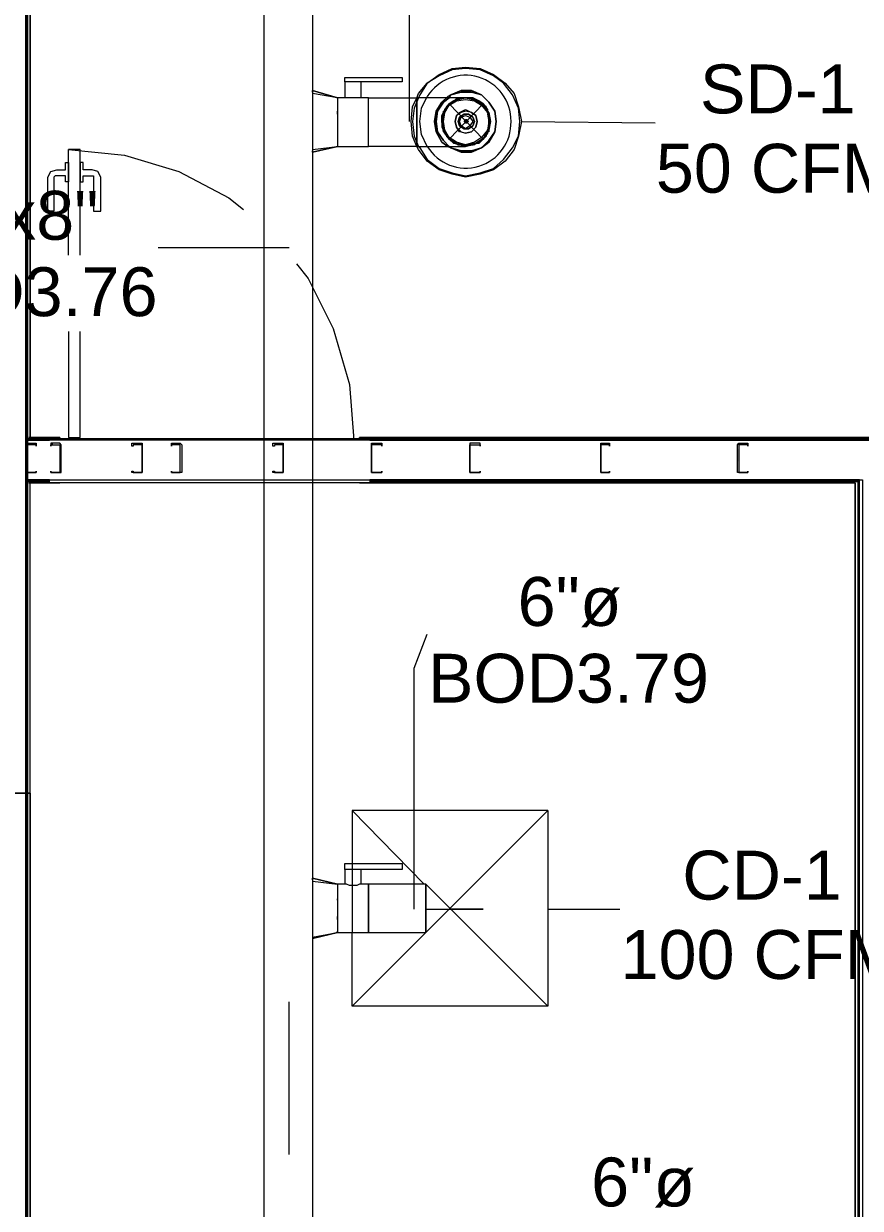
# Model space of a CAD drawing. Header units: metres. Extents: x 39 to 278, y -7 to 151.
# Drawn here: x 100.828 to 103.436, y 27.822 to 31.516 of the extents above; entities that cross this region are included whole.
import ezdxf

# ---------------------------------------------------------------- set-up
doc = ezdxf.new("R2010")
doc.units = ezdxf.units.M
doc.layers.add('HVAC - Ductos', color=5, linetype='Continuous', lineweight=50)
doc.layers.add('PDF_Geometry', color=7, linetype='Continuous', true_color=0xaaaaaa)
doc.layers.add('PDF_Solid Fills', color=7, linetype='Continuous', true_color=0xffffff)
doc.layers.add('PDF_Text', color=7, linetype='Continuous')
doc.styles.add('PDF Helvetica', font='')
doc.styles.get('PDF Helvetica').set_extended_font_data('Helvetica')

msp = doc.modelspace()

# ---------------------------------------------------------------- hatches: boundary and pattern name
at = {"layer": 'PDF_Solid Fills', "lineweight": 0, "transparency": 33554559}
h = msp.add_hatch(color=256, dxfattribs=at)
h.paths.add_polyline_path([(103.0577, 30.2079), (103.085, 30.2033), (103.085, 30.2079)])
h.paths.add_polyline_path([(103.0577, 30.1895), (103.0529, 30.1895), (103.0529, 30.1162)])

# ---------------------------------------------------------------- linework, layer by layer
at = {"layer": 'HVAC - Ductos', "lineweight": 0}
for points in [[(101.5772, 27.6183), (101.5772, 34.0166), (101.7285, 34.0166), (101.7285, 27.6183)], [(101.9026, 31.2849), (102.0539, 31.2849), (102.0585, 31.2987), (102.086, 31.3308), (102.1226, 31.3583), (102.1639, 31.3767), (102.2052, 31.3812), (102.2512, 31.3767), (102.2924, 31.3583), (102.3288, 31.3308), (102.3565, 31.2987), (102.37, 31.2575), (102.3794, 31.2116), (102.37, 31.1658), (102.3565, 31.1245), (102.3288, 31.0879), (102.2924, 31.0604), (102.2512, 31.0466), (102.2052, 31.0374), (102.1639, 31.0466), (102.1226, 31.0604), (102.086, 31.0879), (102.0585, 31.1245), (102.0539, 31.1337), (101.9026, 31.1337), (101.9026, 31.1383), (101.9026, 31.1474), (101.9026, 31.1566), (101.9026, 31.1749), (101.9026, 31.1933), (101.9026, 31.2116), (101.9026, 31.2299), (101.9026, 31.2483), (101.9026, 31.2666), (101.9026, 31.2758)], [(101.8797, 31.2849), (101.8797, 31.3354), (101.8751, 31.3354), (101.8705, 31.3354), (101.866, 31.3354), (101.8614, 31.3354), (101.8522, 31.3354), (101.8476, 31.3354), (101.8431, 31.3354), (101.8339, 31.3354), (101.8294, 31.3354), (101.8294, 31.2849), (101.8064, 31.2849), (101.8064, 31.2804), (101.8064, 31.2758), (101.8064, 31.2666), (101.8064, 31.2483), (101.8064, 31.2299), (101.8064, 31.2116), (101.8064, 31.1933), (101.8064, 31.1749), (101.8064, 31.1566), (101.8064, 31.1474), (101.8064, 31.1428), (101.8064, 31.1383), (101.8064, 31.1337), (101.9026, 31.1337), (101.9026, 31.1383), (101.9026, 31.1474), (101.9026, 31.1566), (101.9026, 31.1749), (101.9026, 31.1933), (101.9026, 31.2116), (101.9026, 31.2299), (101.9026, 31.2483), (101.9026, 31.2666), (101.9026, 31.2758), (101.9026, 31.2849)], [(102.0081, 31.3491), (102.0081, 31.3354), (101.8294, 31.3354), (101.8294, 31.3491)], [(102.3011, 31.2116), (102.2971, 31.1795), (102.2782, 31.1474), (102.2553, 31.1291), (102.2235, 31.1154), (102.1914, 31.1154), (102.1593, 31.1291), (102.1501, 31.1337), (102.1593, 31.1291), (102.1914, 31.1154), (102.2235, 31.1154), (102.2553, 31.1291), (102.2782, 31.1474), (102.2971, 31.1795), (102.3011, 31.2116), (102.2971, 31.2437), (102.2782, 31.2712), (102.2553, 31.2941), (102.2235, 31.3079), (102.1914, 31.3079), (102.1593, 31.2941), (102.1501, 31.2895), (102.1593, 31.2941), (102.1914, 31.3079), (102.2235, 31.3079), (102.2553, 31.2941), (102.2782, 31.2712), (102.2971, 31.2437)], [(102.3011, 31.2116), (102.2971, 31.2437), (102.2782, 31.2712), (102.2553, 31.2941), (102.2235, 31.3033), (102.1914, 31.3033), (102.1593, 31.2941), (102.1547, 31.2849), (102.1593, 31.2941), (102.1914, 31.3033), (102.2235, 31.3033), (102.2553, 31.2941), (102.2782, 31.2712), (102.2971, 31.2437), (102.3011, 31.2116), (102.2971, 31.1795), (102.2782, 31.152), (102.2553, 31.1291), (102.2235, 31.1199), (102.1914, 31.1199), (102.1593, 31.1291), (102.1547, 31.1337), (102.1593, 31.1291), (102.1914, 31.1199), (102.2235, 31.1199), (102.2553, 31.1291), (102.2782, 31.152), (102.2971, 31.1795)], [(102.1135, 31.2437), (102.1318, 31.2712), (102.1501, 31.2895), (102.1318, 31.2712), (102.1135, 31.2437), (102.1089, 31.2116), (102.1135, 31.1795), (102.1089, 31.2116)], [(102.1181, 31.2437), (102.1135, 31.2116), (102.1181, 31.1795), (102.1364, 31.152), (102.1547, 31.1337), (102.1364, 31.152), (102.1181, 31.1795), (102.1135, 31.2116), (102.1181, 31.2437), (102.1364, 31.2712), (102.1547, 31.2849), (102.1364, 31.2712)], [(102.141, 31.2391), (102.1547, 31.262), (102.1776, 31.2758), (102.2052, 31.2804), (102.233, 31.2758), (102.2553, 31.262), (102.2742, 31.2391), (102.2782, 31.2116), (102.2742, 31.1841), (102.2553, 31.1612), (102.233, 31.1474), (102.2052, 31.1383), (102.1776, 31.1474), (102.1547, 31.1612), (102.141, 31.1841), (102.1364, 31.2116)], [(101.8064, 31.2345), (101.8064, 31.2391), (101.8064, 31.2437), (101.8064, 31.2391)], [(102.141, 31.1749), (102.1547, 31.1566), (102.141, 31.1749), (102.1364, 31.1933), (102.1318, 31.2116), (102.1318, 31.2299), (102.141, 31.2483), (102.1364, 31.2299), (102.1318, 31.2116), (102.1364, 31.2391), (102.1318, 31.2116), (102.1318, 31.1933)], [(102.1776, 31.2299), (102.1731, 31.2116), (102.1776, 31.2299), (102.1868, 31.2391), (102.2052, 31.2483), (102.2235, 31.2391), (102.237, 31.2299), (102.2418, 31.2116), (102.237, 31.2299), (102.2235, 31.2391), (102.2052, 31.2437), (102.1914, 31.2391)], [(102.1868, 31.2254), (102.1822, 31.2116), (102.1868, 31.2254), (102.2006, 31.2345), (102.2143, 31.2345), (102.2281, 31.2254), (102.233, 31.2116), (102.2281, 31.2254), (102.2143, 31.2345), (102.2006, 31.2345)], [(102.1914, 31.2254), (102.2052, 31.2299), (102.2189, 31.2254), (102.2281, 31.2116), (102.2189, 31.1979), (102.2052, 31.1887), (102.1914, 31.1979), (102.1868, 31.2116)], [(102.237, 31.1933), (102.2418, 31.2116), (102.237, 31.1933), (102.2235, 31.1795), (102.2052, 31.1749), (102.1868, 31.1795), (102.1776, 31.1933), (102.1731, 31.2116), (102.1776, 31.1933), (102.1914, 31.1795), (102.2052, 31.1749), (102.2235, 31.1795)], [(102.2281, 31.1979), (102.233, 31.2116), (102.2281, 31.1979), (102.2143, 31.1887), (102.2006, 31.1887), (102.1868, 31.1979), (102.1822, 31.2116), (102.1868, 31.1979), (102.2006, 31.1887), (102.2143, 31.1887)], [(102.2052, 31.2162), (102.2006, 31.2116), (102.2052, 31.2162), (102.2098, 31.2162), (102.2143, 31.2116), (102.2098, 31.2071), (102.2052, 31.2071), (102.2006, 31.2116), (102.2052, 31.2071), (102.2098, 31.2071), (102.2098, 31.2116), (102.2098, 31.2162)], [(102.2829, 31.2116), (102.2782, 31.1841)], [(102.1318, 31.1474), (102.1135, 31.1795), (102.1318, 31.1474), (102.1501, 31.1337)], [(101.7285, 31.1154), (101.7285, 31.1199)], [(102.0081, 28.897), (102.0081, 28.8787), (101.8294, 28.8787), (101.8294, 28.897)], [(102.0814, 28.8329), (102.0814, 28.8283), (102.0814, 28.8237), (102.0814, 28.8099), (102.0814, 28.7962), (102.0814, 28.7779), (102.0814, 28.7549), (102.0814, 28.7366), (102.0814, 28.7183), (102.0814, 28.7045), (102.0814, 28.6907), (102.0814, 28.6816), (102.0814, 28.6907), (102.0814, 28.7045), (102.0814, 28.7183), (102.0814, 28.7366), (102.0814, 28.7549), (102.0814, 28.7779), (102.0814, 28.7962), (102.0814, 28.8099), (102.0814, 28.8237), (102.0814, 28.8283)], [(102.0814, 28.6816), (102.0814, 28.6862), (102.0814, 28.7045), (102.0814, 28.7274), (102.0814, 28.7549), (102.0814, 28.787), (102.0814, 28.8099), (102.0814, 28.8283), (102.0814, 28.8329), (102.0814, 28.8283), (102.0814, 28.8099), (102.0814, 28.787), (102.0814, 28.7549), (102.0814, 28.7274), (102.0814, 28.7045), (102.0814, 28.6862)], [(102.0814, 28.8329), (102.0814, 28.8283), (102.0814, 28.8099), (102.0814, 28.787), (102.0814, 28.7549), (102.0814, 28.7274), (102.0814, 28.7045), (102.0814, 28.6862), (102.0814, 28.6816), (102.0814, 28.6862), (102.0814, 28.7045), (102.0814, 28.7274), (102.0814, 28.7549), (102.0814, 28.787), (102.0814, 28.8099), (102.0814, 28.8283)], [(101.8064, 28.7825), (101.8064, 28.787)], [(101.8064, 28.7229), (101.8064, 28.7274), (101.8064, 28.732), (101.8064, 28.7274)]]:
    msp.add_lwpolyline(points, close=True, dxfattribs=at)
for points in [[(102.031, 31.2116), (102.031, 31.9404), (101.3939, 31.9404)], [(102.0585, 31.1337), (102.0631, 31.1291), (102.086, 31.0925), (102.1226, 31.0649), (102.1639, 31.0512), (102.2052, 31.042), (102.2512, 31.0512), (102.2924, 31.0649), (102.3241, 31.0925), (102.3518, 31.1291), (102.37, 31.1658), (102.3747, 31.2116), (102.37, 31.2529), (102.3518, 31.2941), (102.3241, 31.3308), (102.2924, 31.3537), (102.2512, 31.3721), (102.2052, 31.3767), (102.1639, 31.3721), (102.1226, 31.3537), (102.086, 31.3308), (102.0631, 31.2941), (102.0585, 31.2849)], [(101.7285, 31.3033), (101.7285, 31.3079), (101.8064, 31.2849), (101.7285, 31.3079), (101.7285, 31.3033), (101.7285, 31.2987), (101.7285, 31.2941), (101.7285, 31.2849)], [(101.8064, 31.2849), (101.7285, 31.2987)], [(101.7285, 31.2804), (101.7285, 31.2666), (101.7285, 31.2575), (101.7285, 31.2529), (101.7285, 31.2437), (101.7285, 31.2299), (101.7285, 31.2254), (101.7285, 31.2208), (101.7285, 31.1979), (101.7285, 31.1933), (101.7285, 31.1887), (101.7285, 31.1795), (101.7285, 31.1658), (101.7285, 31.1612), (101.7285, 31.1566), (101.7285, 31.1383)], [(101.8064, 31.2849), (101.8064, 31.2849)], [(101.8064, 31.2804), (101.8064, 31.2758)], [(101.8064, 31.2666), (101.8064, 31.262)], [(101.8797, 31.2849), (101.8751, 31.2849), (101.866, 31.2849), (101.8568, 31.2849), (101.8476, 31.2849), (101.8431, 31.2849), (101.8339, 31.2849), (101.8294, 31.2849)], [(102.0539, 31.1337), (102.0402, 31.1658), (102.0356, 31.2116), (102.0402, 31.2575), (102.0539, 31.2849)], [(102.0585, 31.2849), (102.0447, 31.2529), (102.0402, 31.2116), (102.0447, 31.1658), (102.0585, 31.1337)], [(102.2052, 31.2849), (102.2006, 31.2849), (102.1822, 31.2849), (102.1501, 31.2849), (102.1135, 31.2849), (102.0722, 31.2849), (102.0539, 31.2849), (102.0539, 31.2758), (102.0539, 31.2666), (102.0539, 31.2483), (102.0539, 31.2299), (102.0539, 31.2116), (102.0539, 31.1933), (102.0539, 31.1749), (102.0539, 31.1566), (102.0539, 31.1474), (102.0539, 31.1383), (102.0539, 31.1337), (102.0998, 31.1337), (102.1364, 31.1337), (102.1685, 31.1337), (102.1914, 31.1337), (102.2052, 31.1337)], [(102.0539, 31.1337), (102.0539, 31.1383), (102.0539, 31.1474), (102.0539, 31.1566), (102.0539, 31.1749), (102.0539, 31.1933), (102.0539, 31.2116), (102.0539, 31.2299), (102.0539, 31.2483), (102.0539, 31.2666), (102.0539, 31.2758), (102.0539, 31.2849)], [(102.086, 31.1337), (102.0676, 31.1704), (102.0631, 31.2116), (102.0676, 31.2529), (102.086, 31.2895)], [(102.1364, 31.1795), (102.1547, 31.1566), (102.1685, 31.1474), (102.1868, 31.1383), (102.2052, 31.1383), (102.2235, 31.1383), (102.2418, 31.1474), (102.26, 31.1566), (102.2694, 31.1749), (102.2782, 31.1933), (102.2782, 31.2116), (102.2782, 31.2299), (102.2694, 31.2483), (102.26, 31.262), (102.2418, 31.2758), (102.2235, 31.2804), (102.2052, 31.2849), (102.1868, 31.2804), (102.1685, 31.2758), (102.1547, 31.262), (102.141, 31.2483), (102.1547, 31.2666), (102.1364, 31.2391), (102.1364, 31.2437)], [(102.2782, 31.2391), (102.2829, 31.2116), (102.2782, 31.2299), (102.2742, 31.2483), (102.26, 31.2666), (102.2465, 31.2758), (102.2281, 31.2849), (102.2052, 31.2849), (102.2006, 31.2849), (102.1868, 31.2849), (102.1685, 31.2758), (102.1547, 31.2666), (102.1364, 31.2391)], [(102.141, 31.2437), (102.1547, 31.262), (102.1776, 31.2758)], [(102.233, 31.2804), (102.237, 31.2804), (102.2052, 31.2849), (102.1776, 31.2804), (102.1547, 31.2666), (102.1776, 31.2804), (102.2052, 31.2849), (102.233, 31.2804), (102.2052, 31.2849), (102.1822, 31.2804), (102.1776, 31.2804), (102.1731, 31.2804)], [(102.2006, 31.2849), (102.2052, 31.2849), (102.2281, 31.2849), (102.233, 31.2804), (102.237, 31.2804), (102.2465, 31.2758), (102.26, 31.2666), (102.2742, 31.2483), (102.2742, 31.2437), (102.2782, 31.2391), (102.2782, 31.2299), (102.2829, 31.2116), (102.2782, 31.1933), (102.2782, 31.1841), (102.2782, 31.1795), (102.2742, 31.1795)], [(102.2052, 31.2849), (102.2052, 31.2849)], [(102.233, 31.2804), (102.237, 31.2804)], [(102.237, 31.2758), (102.26, 31.262), (102.2742, 31.2437), (102.2782, 31.2391), (102.26, 31.2666), (102.237, 31.2804), (102.26, 31.2666)], [(102.26, 31.262), (102.2742, 31.2437)], [(102.2742, 31.1795), (102.2782, 31.1841), (102.26, 31.1566), (102.2742, 31.1795), (102.26, 31.1566), (102.237, 31.1428), (102.26, 31.1566), (102.237, 31.1428), (102.233, 31.1383), (102.2052, 31.1337), (102.1776, 31.1428), (102.1547, 31.1566), (102.1364, 31.1841), (102.1364, 31.1795), (102.1318, 31.2116), (102.1364, 31.1841), (102.1318, 31.2116), (102.1364, 31.2345)], [(102.1364, 31.2391), (102.1364, 31.2391)], [(102.2782, 31.2345), (102.2829, 31.2116), (102.2782, 31.1933), (102.2742, 31.1749), (102.26, 31.1566), (102.2465, 31.1474), (102.2281, 31.1383), (102.2052, 31.1337), (102.2006, 31.1337), (102.1868, 31.1383), (102.1685, 31.1428), (102.1547, 31.1566), (102.1776, 31.1428), (102.1547, 31.1566), (102.141, 31.1795)], [(102.2742, 31.2437), (102.2782, 31.2391)], [(102.2742, 31.2345), (102.2782, 31.2116), (102.2742, 31.1841)], [(101.8064, 31.2162), (101.8064, 31.2116), (101.8064, 31.2071)], [(101.8064, 31.1841), (101.8064, 31.1841)], [(101.8064, 31.1841), (101.8064, 31.1795), (101.8064, 31.1566)], [(102.2782, 31.1841), (102.2782, 31.1795), (102.2742, 31.1795), (102.2742, 31.1749), (102.26, 31.1566), (102.2465, 31.1428), (102.237, 31.1428), (102.233, 31.1383), (102.2281, 31.1383), (102.2052, 31.1337), (102.2006, 31.1337)], [(102.3794, 31.2116), (102.7965, 31.2071)], [(102.1364, 31.1795), (102.1364, 31.1795)], [(101.7285, 31.1337), (101.7285, 31.1245), (101.8064, 31.1337)], [(101.7285, 31.1154), (101.8064, 31.1337), (101.7285, 31.1154)], [(101.7285, 31.1199), (101.7285, 31.1154), (101.7285, 31.1199)], [(102.1822, 31.1383), (102.1776, 31.1428), (102.1731, 31.1428)], [(102.1776, 31.1428), (102.2052, 31.1337), (102.237, 31.1428)], [(102.233, 31.1428), (102.2052, 31.1383), (102.1822, 31.1428)], [(102.237, 31.1428), (102.233, 31.1383)], [(101.6552, 30.8175), (101.2472, 30.8175)], [(102.0447, 28.7549), (102.0447, 29.5066), (102.086, 29.612)], [(101.8522, 28.4524), (102.4618, 29.062), (102.4618, 28.4524), (101.8522, 28.4524), (101.8522, 28.6816)], [(102.4618, 29.062), (101.8522, 29.062), (101.8522, 28.897)], [(102.0768, 28.8329), (101.8522, 29.062)], [(101.8522, 28.897), (101.8522, 28.6816)], [(101.7285, 28.8466), (101.7285, 28.8512), (101.8064, 28.8329), (101.8064, 28.8283), (101.8064, 28.8237), (101.8064, 28.8099), (101.8064, 28.7962), (101.8064, 28.7779), (101.8064, 28.7549), (101.8064, 28.7366), (101.8064, 28.7183), (101.8064, 28.7045), (101.8064, 28.6907), (101.8064, 28.6862), (101.8064, 28.6816), (101.9026, 28.6816), (101.9026, 28.6907), (101.9026, 28.7045), (101.9026, 28.7183), (101.9026, 28.7366), (101.9026, 28.7549), (101.9026, 28.7779), (101.9026, 28.7962), (101.9026, 28.8099), (101.9026, 28.8237), (101.9026, 28.8283), (101.9026, 28.8329), (101.8797, 28.8329), (101.8797, 28.8787), (101.8751, 28.8787), (101.8705, 28.8787), (101.866, 28.8787), (101.8614, 28.8787), (101.8522, 28.8787), (101.8476, 28.8787), (101.8431, 28.8787), (101.8339, 28.8787), (101.8294, 28.8787), (101.8294, 28.8329), (101.8064, 28.8329), (101.8064, 28.8283), (101.8064, 28.8237)], [(101.7285, 28.842), (101.8064, 28.8329), (101.7285, 28.8512), (101.7285, 28.8466), (101.7285, 28.842), (101.7285, 28.8283), (101.7285, 28.8099), (101.7285, 28.8053), (101.7285, 28.8007), (101.7285, 28.7916), (101.7285, 28.7779), (101.7285, 28.7733), (101.7285, 28.7687), (101.7285, 28.7457), (101.7285, 28.7412), (101.7285, 28.7366), (101.7285, 28.7229), (101.7285, 28.7137), (101.7285, 28.7091)], [(101.8797, 28.8329), (101.8751, 28.8329), (101.866, 28.8283), (101.8568, 28.8283), (101.8476, 28.8283), (101.8431, 28.8283), (101.8339, 28.8329), (101.8294, 28.8329)], [(102.4618, 28.4524), (102.0814, 28.8329), (101.9026, 28.8329), (101.9026, 28.8283), (101.9026, 28.8237), (101.9026, 28.8099), (101.9026, 28.7962), (101.9026, 28.7779), (101.9026, 28.7549), (101.9026, 28.7366), (101.9026, 28.7183), (101.9026, 28.7045), (101.9026, 28.6907), (101.9026, 28.6816), (102.0814, 28.6816)], [(102.0814, 28.8329), (102.0768, 28.8329)], [(102.0814, 28.8329), (102.0814, 28.8329)], [(101.8064, 28.8099), (101.8064, 28.8099)], [(101.8064, 28.7595), (101.8064, 28.7549)], [(102.0814, 28.7549), (102.1501, 28.7549), (102.2006, 28.7549), (102.237, 28.7549), (102.2553, 28.7549), (102.2418, 28.7549), (102.2281, 28.7549), (102.2098, 28.7549), (102.1868, 28.7549), (102.1731, 28.7549), (102.1593, 28.7549), (102.1547, 28.7549)], [(102.26, 28.7549), (102.2553, 28.7549), (102.26, 28.7549)], [(102.4618, 28.7549), (102.6865, 28.7549)], [(101.8064, 28.7137), (101.8064, 28.7045)], [(101.7285, 28.7045), (101.7285, 28.6862)], [(101.7285, 28.6678), (101.8064, 28.6816), (101.8064, 28.6862)], [(101.7285, 28.6816), (101.7285, 28.6724), (101.7285, 28.6678), (101.7285, 28.6633)], [(101.7285, 28.6633), (101.8064, 28.6816), (101.7285, 28.6633)], [(102.0814, 28.6816), (102.0814, 28.6816)], [(101.7285, 28.6633), (101.7285, 28.6633)], [(101.7285, 28.6633), (101.7285, 28.6633)], [(101.6552, 27.9895), (101.6552, 28.2279), (101.6552, 28.4661)]]:
    msp.add_lwpolyline(points, dxfattribs=at)
msp.add_lwpolyline([(102.086, 31.1337, 0.771835), (102.347, 31.2116, 0.758749), (102.086, 31.2895)], format="xyb", dxfattribs=at)
at = {"layer": 'PDF_Geometry', "lineweight": 0}
for points in [[(103.5483, 30.2216), (101.9072, 30.2216), (101.9072, 30.217), (103.5483, 30.217), (100.8393, 30.217), (100.8393, 30.2079), (100.8393, 32.6874), (100.8393, 32.715), (100.8393, 32.6874), (100.8393, 30.2079)], [(100.8393, 32.1879), (100.8393, 30.217), (100.8393, 32.1879), (100.8393, 30.217), (100.8393, 32.1879), (100.8393, 30.217), (100.8393, 32.1879), (100.8393, 30.217), (100.8393, 32.1879)], [(100.9676, 30.7945), (100.9676, 31.1245), (101.1418, 31.1062), (101.3114, 31.0558), (101.4672, 30.9733), (101.513, 30.9366)], [(101.0043, 30.7945), (101.0043, 31.1245), (100.9676, 31.1245)], [(101.6781, 30.767), (101.7147, 30.7212), (101.7926, 30.5653), (101.8431, 30.3912), (101.8568, 30.217)], [(100.9676, 30.5562), (100.9676, 30.2262), (101.0043, 30.2262), (101.0043, 30.5562)], [(100.8439, 30.2262), (100.9402, 30.2262)], [(100.9402, 30.2262), (100.9402, 30.2262)], [(101.8751, 30.2262), (101.8751, 30.2262)], [(99.9043, 27.5311), (100.8348, 27.5311), (100.8393, 27.5311), (100.8393, 29.117), (100.8348, 29.117), (100.8348, 30.1162), (100.8348, 30.2033), (100.8348, 30.1162), (100.8348, 29.117), (100.8348, 27.5449), (100.821, 27.5449)], [(100.821, 24.9919), (100.821, 27.5311), (100.8348, 27.5311), (100.8348, 29.117), (100.8393, 29.117), (100.8439, 29.117), (100.8485, 29.117), (100.8439, 29.117), (100.8485, 29.117), (100.8439, 29.117), (100.8393, 29.117), (100.8393, 30.1162), (100.8393, 30.2033), (100.8393, 30.1162), (100.8393, 30.0933)], [(100.8348, 30.2033), (100.8348, 30.2033)], [(101.9072, 30.217), (100.908, 30.217), (100.8393, 30.217), (100.908, 30.217), (100.8393, 30.217), (100.908, 30.217), (100.908, 30.2216), (100.8393, 30.2216)], [(100.8393, 27.6549), (100.8393, 29.117), (100.8439, 29.117), (100.8393, 29.117), (100.8393, 30.1162), (100.8393, 30.2033)], [(100.8668, 30.1987), (100.8668, 30.1987)], [(101.9072, 30.2216), (100.908, 30.2216)], [(101.1968, 30.2033), (101.1968, 30.2033)], [(101.2885, 30.1987), (101.2885, 30.1987)], [(101.316, 30.2033), (101.316, 30.2033)], [(101.6368, 30.2033), (101.6368, 30.2033)], [(101.9072, 30.217), (103.5483, 30.217), (101.9072, 30.217)], [(101.9118, 30.2033), (101.9118, 30.2033)], [(101.9439, 30.1987), (101.9439, 30.1987)], [(102.6271, 30.2033), (102.6271, 30.2033)], [(102.6541, 30.1987), (102.6541, 30.1987)], [(103.0577, 30.2033), (103.0577, 30.2033)], [(103.0853, 30.1987), (103.0853, 30.1987)], [(100.8348, 30.1162), (100.8348, 30.1162)], [(100.8348, 30.1162), (100.8348, 30.1162)], [(100.8668, 30.1208), (100.8668, 30.1208)], [(101.1968, 30.1162), (101.1968, 30.1162)], [(101.1968, 30.1162), (101.1968, 30.1162)], [(101.2885, 30.1208), (101.2885, 30.1208)], [(101.316, 30.1162), (101.316, 30.1162)], [(101.6368, 30.1162), (101.6368, 30.1162)], [(101.6368, 30.1162), (101.6368, 30.1162)], [(101.9118, 30.1162), (101.9118, 30.1162)], [(101.9118, 30.1162), (101.9118, 30.1162)], [(101.9439, 30.1208), (101.9439, 30.1208)], [(102.6271, 30.1162), (102.6271, 30.1162)], [(102.6271, 30.1162), (102.6271, 30.1162)], [(102.6541, 30.1208), (102.6541, 30.1208)], [(103.0577, 30.1162), (103.0577, 30.1162)], [(103.0853, 30.1208), (103.0853, 30.1208)], [(100.821, 24.9919), (103.4288, 24.9919), (103.4288, 30.0933), (103.4288, 27.7053), (103.4288, 30.0933), (103.4288, 27.7053), (103.4288, 30.0887), (101.9072, 30.0887), (103.4288, 30.0887), (103.4288, 27.7053), (103.4288, 30.0933), (103.4288, 27.7053), (103.4288, 30.0933), (101.9072, 30.0933), (103.227, 30.0933)], [(100.908, 30.0933), (101.9072, 30.0933), (101.9072, 30.0841), (100.908, 30.0841), (100.908, 30.0933), (100.8393, 30.0933), (103.4288, 30.0933), (103.4288, 24.9919), (103.4335, 24.9919), (103.4335, 30.0933), (103.4288, 30.0933)], [(100.908, 30.0933), (100.8393, 30.0933), (100.908, 30.0933)], [(100.8393, 30.0933), (100.8393, 29.117), (100.8393, 30.0933)], [(100.8393, 30.0933), (100.8393, 29.117), (100.8393, 30.0933)], [(100.8393, 30.0887), (100.8393, 29.117), (100.8393, 30.0887)], [(100.8393, 30.0887), (100.8393, 29.117), (100.8393, 30.0887)], [(100.8439, 30.0841), (100.9402, 30.0841)], [(100.8485, 29.117), (100.8485, 30.0841)], [(100.8485, 29.117), (100.8485, 30.0841)], [(100.8485, 29.117), (100.8485, 30.0841)], [(100.8485, 29.117), (100.8485, 30.0841)], [(100.9402, 30.0841), (100.9402, 30.0841)], [(100.9402, 30.0841), (100.9402, 30.0841)], [(100.9402, 30.0841), (100.9402, 30.0841)], [(101.8751, 30.0841), (101.8751, 30.0841)], [(101.8751, 30.0841), (101.8751, 30.0841)], [(101.8751, 30.0841), (101.8751, 30.0841)], [(103.4201, 30.0841), (103.4201, 27.7053)], [(103.4201, 27.7053), (103.4201, 30.0841)], [(100.8393, 29.117), (99.8997, 29.117), (100.8393, 29.117)], [(100.821, 29.117), (100.8348, 29.117), (100.821, 29.117)], [(100.8393, 29.117), (100.8393, 27.5311), (100.8393, 29.117)], [(100.8393, 29.117), (100.8393, 27.5311), (100.8393, 29.117)], [(100.8393, 29.117), (100.8393, 27.5311), (100.8393, 29.117)], [(100.8393, 29.117), (100.8393, 27.5311), (100.8393, 29.117)], [(100.8485, 29.117), (100.8485, 29.117)], [(100.8485, 29.117), (100.8485, 29.117)], [(100.8485, 27.5311), (100.8485, 29.117)], [(100.8485, 27.5311), (100.8485, 29.117)]]:
    msp.add_lwpolyline(points, dxfattribs=at)
for points in [[(100.8348, 32.2017), (100.8348, 30.2079)], [(100.8485, 32.1787), (100.8485, 30.2262)], [(100.8485, 32.1787), (100.8485, 30.2262)], [(100.9264, 31.042), (100.9218, 31.0374), (100.9218, 30.9321), (100.9035, 30.9321), (100.9035, 31.0374), (100.9126, 31.0558), (100.931, 31.0604), (100.9585, 31.0604), (100.9585, 31.0833), (100.9676, 31.0833), (100.9676, 31.0237), (100.9585, 31.0237), (100.9585, 31.042), (100.931, 31.042)], [(101.0455, 31.042), (101.0455, 31.0374), (101.0455, 30.9321), (101.0685, 30.9321), (101.0685, 31.0374), (101.0593, 31.0558), (101.041, 31.0604), (101.0135, 31.0604), (101.0135, 31.0833), (101.0043, 31.0833), (101.0043, 31.0237), (101.0135, 31.0237), (101.0135, 31.042), (101.041, 31.042)], [(100.9402, 30.2262), (100.9402, 30.2216), (100.9402, 30.2262), (100.8439, 30.2262)], [(101.8751, 30.2216), (101.8751, 30.2262), (103.5388, 30.2262), (101.8751, 30.2262)], [(100.8348, 30.1162), (100.8348, 30.2033), (100.8348, 30.2079), (100.8668, 30.2079), (100.8668, 30.1987), (100.8668, 30.2033), (100.8348, 30.2033), (100.8348, 30.1162), (100.8668, 30.1162)], [(100.9126, 30.1162), (100.9402, 30.1162), (100.9447, 30.1162), (100.9447, 30.2033), (100.9402, 30.2079), (100.9126, 30.2079), (100.9126, 30.1987), (100.9126, 30.2033), (100.9402, 30.2033), (100.9402, 30.1162), (100.9126, 30.1162), (100.9126, 30.1208)], [(101.1968, 30.2079), (101.1968, 30.2033), (101.1968, 30.1162), (101.1647, 30.1162), (101.1647, 30.1208), (101.1693, 30.1208), (101.1693, 30.1162), (101.1968, 30.1162), (101.1968, 30.2033), (101.1693, 30.2033), (101.1693, 30.1987), (101.1647, 30.1987), (101.1647, 30.2079)], [(101.316, 30.2079), (101.3205, 30.2033), (101.3205, 30.1162), (101.316, 30.1162), (101.2885, 30.1162), (101.2885, 30.1208), (101.2885, 30.1162), (101.316, 30.1162), (101.316, 30.2033), (101.2885, 30.2033), (101.2885, 30.1987), (101.2885, 30.2079)], [(101.6368, 30.2079), (101.6368, 30.2033), (101.6368, 30.1162), (101.6047, 30.1162), (101.6047, 30.1208), (101.6093, 30.1208), (101.6093, 30.1162), (101.6368, 30.1162), (101.6368, 30.2033), (101.6093, 30.2033), (101.6093, 30.1987), (101.6047, 30.1987), (101.6047, 30.2079)], [(101.9118, 30.1162), (101.9118, 30.2033), (101.9118, 30.2079), (101.9439, 30.2079), (101.9439, 30.1987), (101.9439, 30.2033), (101.9118, 30.2033), (101.9118, 30.1162), (101.9439, 30.1162)], [(102.2512, 30.2079), (102.2189, 30.2079), (102.2189, 30.2033), (102.2189, 30.1162), (102.2512, 30.1162), (102.2512, 30.1208), (102.2512, 30.1162), (102.2189, 30.1162), (102.2189, 30.2033), (102.2512, 30.2033), (102.2512, 30.1987)], [(102.6271, 30.1162), (102.6271, 30.2033), (102.6271, 30.2079), (102.6541, 30.2079), (102.6541, 30.1987), (102.6541, 30.2033), (102.6271, 30.2033), (102.6271, 30.1162), (102.6541, 30.1162)], [(103.0577, 30.1162), (103.0529, 30.1162), (103.0529, 30.2033), (103.0577, 30.2079), (103.0853, 30.2079), (103.0853, 30.1987), (103.0853, 30.2033), (103.0577, 30.2033), (103.0577, 30.1162), (103.0853, 30.1162)], [(100.8668, 30.1208), (100.8668, 30.1162)], [(101.9439, 30.1208), (101.9439, 30.1162)], [(102.6541, 30.1208), (102.6541, 30.1162)], [(103.0853, 30.1208), (103.0853, 30.1162)], [(100.908, 30.0887), (100.8393, 30.0887)], [(100.9402, 30.0841), (100.8439, 30.0841)], [(103.4201, 30.0841), (101.8751, 30.0841)], [(103.4201, 30.0841), (103.4201, 27.7053)], [(103.4335, 24.9873), (103.4335, 30.0933), (103.443, 30.0933), (103.443, 24.9873)], [(100.8393, 29.117), (100.8393, 29.1307), (100.8393, 29.117), (100.8393, 29.1353)], [(100.8485, 29.117), (100.8485, 27.5311)]]:
    msp.add_lwpolyline(points, close=True, dxfattribs=at)
at = {"layer": 'PDF_Geometry', "color": 8, "lineweight": 0, "true_color": 0x808080}
msp.add_lwpolyline([(102.2694, 31.2575), (102.2281, 31.2849), (102.1822, 31.2849), (102.1455, 31.2575), (102.1318, 31.2116), (102.1455, 31.1658), (102.1822, 31.1383), (102.2281, 31.1383), (102.2694, 31.1658), (102.2829, 31.2116)], close=True, dxfattribs=at)
for points in [[(102.1547, 31.2666), (102.26, 31.1566)], [(102.26, 31.2666), (102.1547, 31.1566)]]:
    msp.add_lwpolyline(points, dxfattribs=at)
at = {"layer": 'PDF_Geometry', "color": 254, "lineweight": 0, "true_color": 0xd2d2d2}
for points in [[(100.9126, 30.1987), (100.9126, 30.2033)], [(100.9172, 30.2033), (100.9172, 30.2079)], [(101.9118, 30.1941), (101.9118, 30.1941)], [(101.921, 30.2033), (101.9256, 30.2079)], [(100.8348, 30.1208), (100.8348, 30.1253)]]:
    msp.add_lwpolyline(points, dxfattribs=at)

# ---------------------------------------------------------------- texts
at = {"layer": 'PDF_Text', "lineweight": 0, "char_height": 0.15247, "attachment_point": 4, "style": 'PDF Helvetica'}
for s, insert in [('SD-1', (102.936, 31.3119)), ('50 CFM', (102.7985, 31.0644)), ('6"x8"', (100.5663, 30.9177)), ('BOD3.76', (100.3692, 30.6794)), ('6"ø', (102.3676, 29.7123)), ('BOD3.79', (102.088, 29.4739)), ('CD-1', (102.881, 28.8597)), ('100 CFM', (102.6885, 28.6122)), ('6"ø', (102.5968, 27.9018))]:
    msp.add_mtext(s, dxfattribs=dict(at, insert=insert))

doc.saveas('drawing.dxf')
